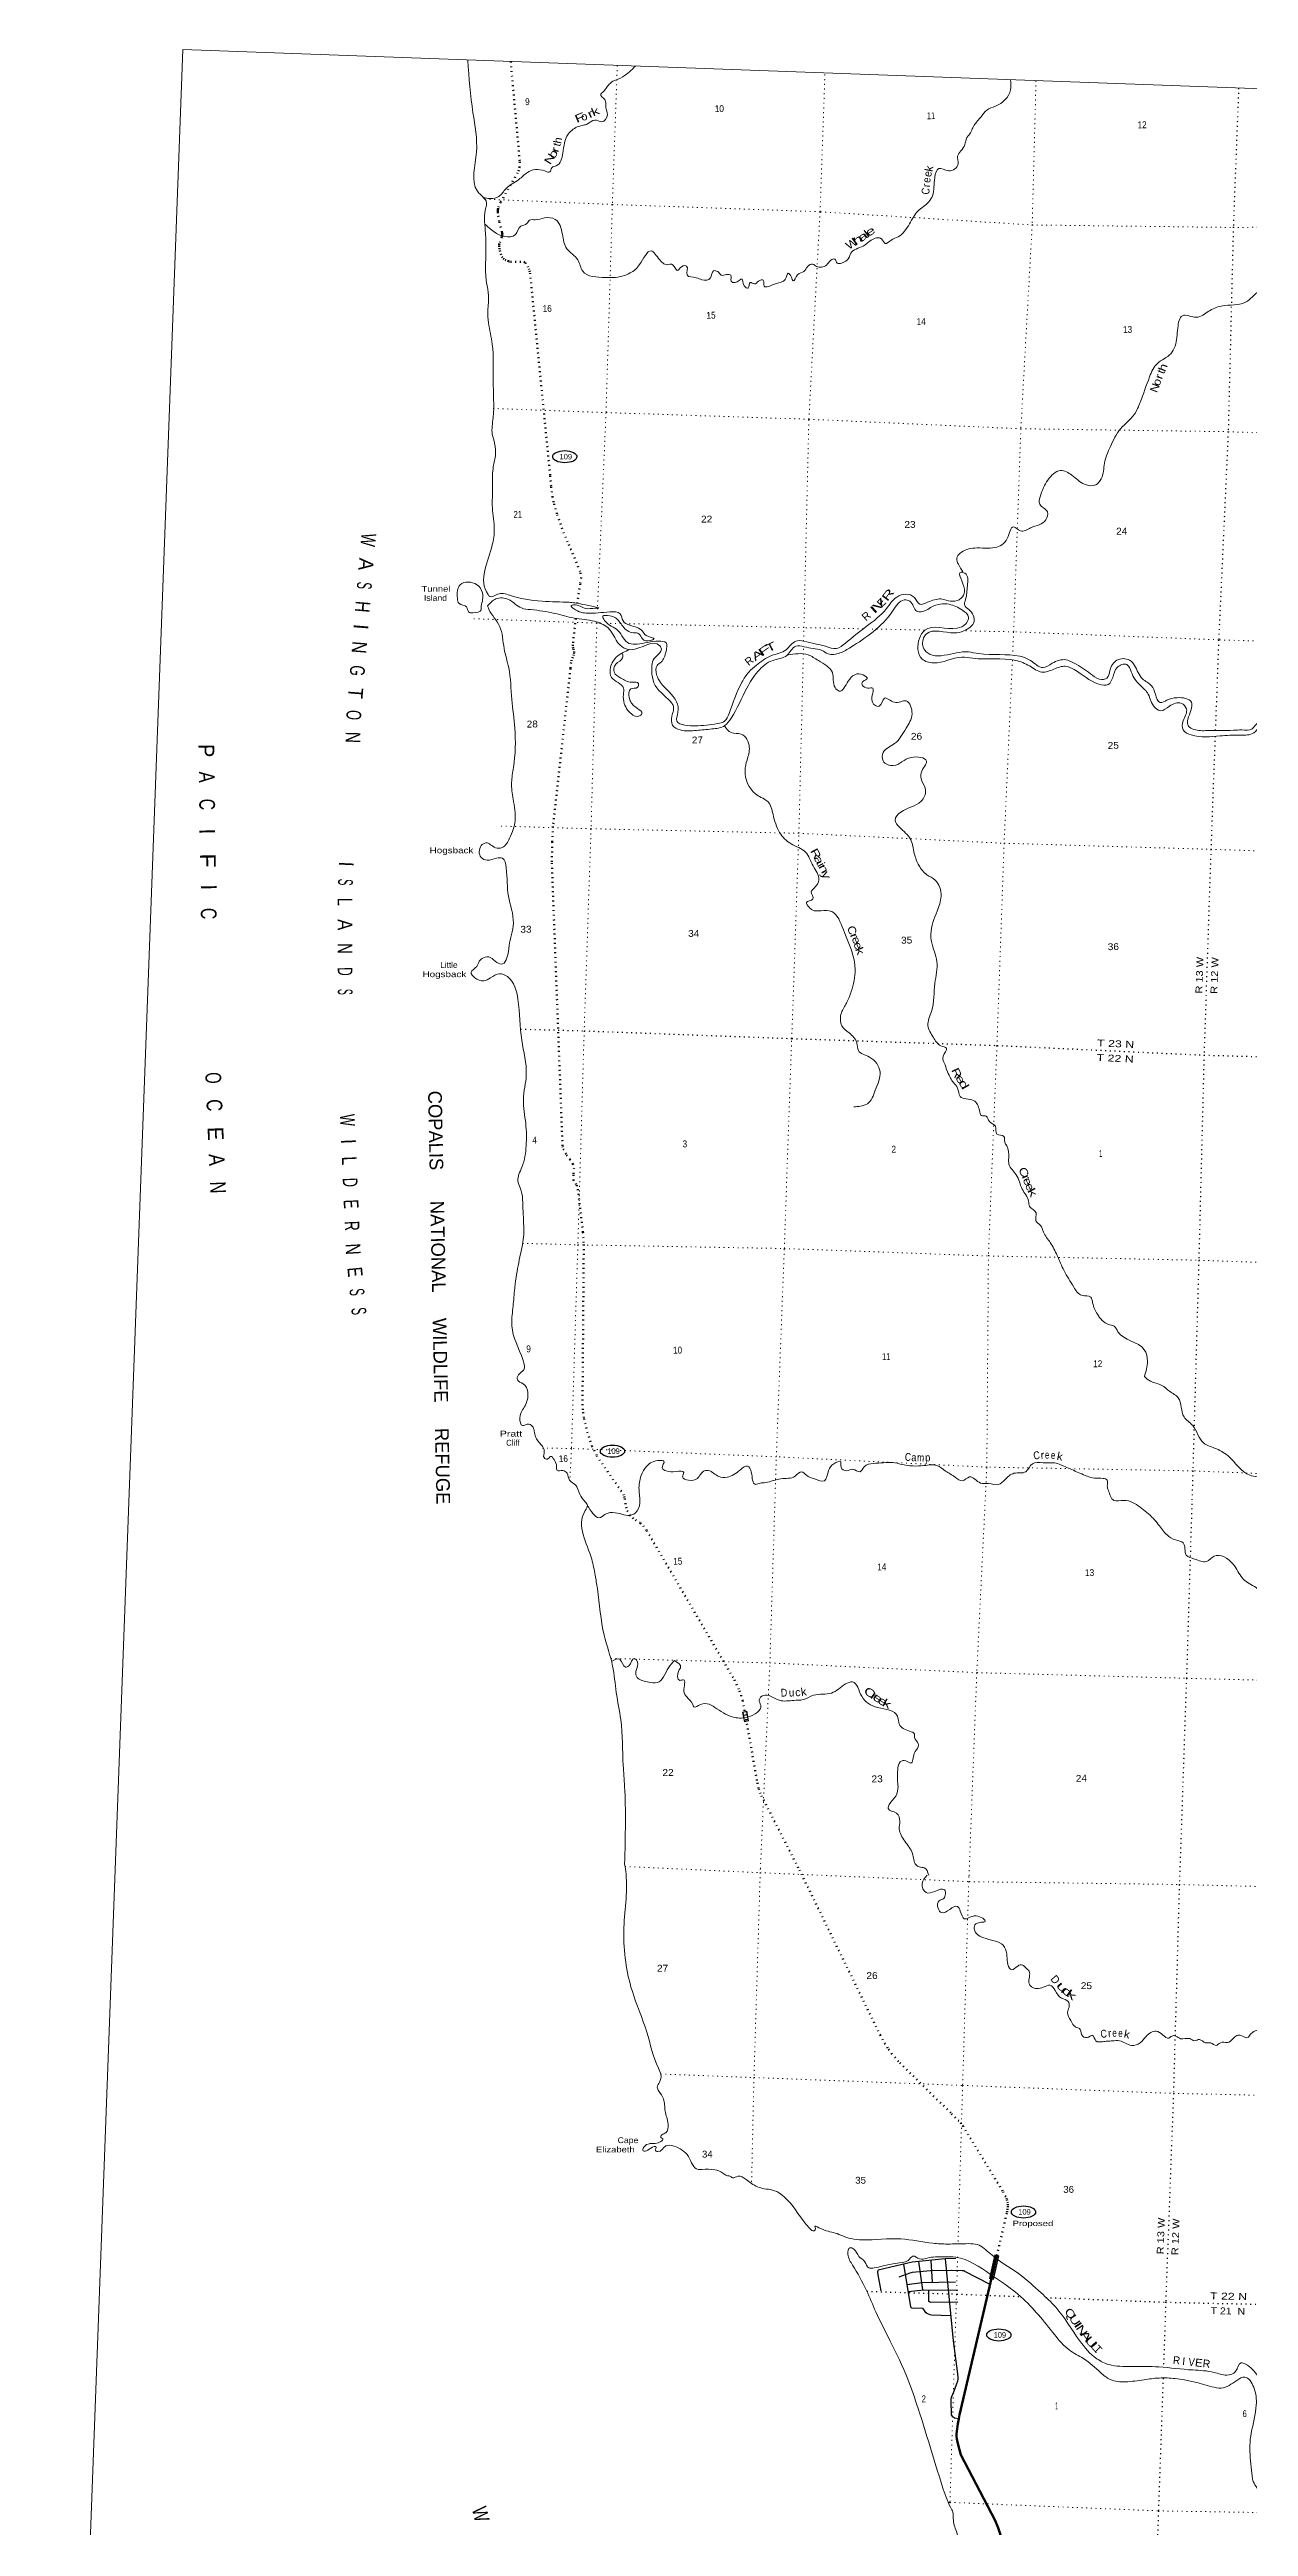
# Model space of a CAD drawing. Header units: feet. Extents: x -845745 to -745759, y -170898 to 15581.
# Drawn here: x -842343 to -811749, y -47629 to 15581 of the extents above; entities that cross this region are included whole.
import ezdxf
from ezdxf.enums import TextEntityAlignment as Align

# ---------------------------------------------------------------- set-up
doc = ezdxf.new("R2010")
doc.units = ezdxf.units.FT
doc.header["$LTSCALE"] = 80
doc.linetypes.add('DOT_DASHED', pattern=[7.7, 5, -1.2, 0.3, -1.2])
doc.linetypes.add('DOTTED', pattern=[1.5, 0.3, -1.2])
for name, color, linetype, lineweight in [('17', 7, 'Continuous', 25), ('23', 7, 'Continuous', 70), ('29', 7, 'Continuous', 25), ('39', 7, 'Continuous', 13), ('4', 7, 'Continuous', 13), ('44', 7, 'DOT_DASHED', 13), ('51', 7, 'Continuous', 13), ('52', 7, 'Continuous', 25), ('6', 7, 'DOTTED', 25), ('7', 7, 'DOTTED', 13)]:
    doc.layers.add(name, color=color, linetype=linetype, lineweight=lineweight)
doc.layers.add('41', color=7, linetype='Continuous')
doc.layers.add('42', color=7, linetype='Continuous')

msp = doc.modelspace()

# ---------------------------------------------------------------- linework, layer by layer
at = {"layer": '17'}
msp.add_ellipse((-818118.22, -42741.98), major_axis=(309.24, -1), ratio=0.500121, dxfattribs=at)
at = {"layer": '23'}
for points in [[(-819140.57, -44883.85), (-819118.9, -44782.9), (-818168.59, -40712)], [(-819087.88, -45801.46), (-819165.5, -45510.85), (-819191.63, -45396.89), (-819200.78, -45331.26), (-819202.89, -45268.09), (-819167.47, -45009.2), (-819140.57, -44883.85)], [(-810455.15, -57516.99), (-811056.98, -56751.52), (-811314.02, -56458.45), (-811656.05, -56114.7), (-817387.01, -50944.05), (-817418.52, -50905.33), (-817452.08, -50859.54), (-817468.86, -50830.54), (-817488.91, -50780.11), (-817522.25, -50670.27), (-817545.39, -50573.09), (-818076.03, -47861.26), (-818087.41, -47818.25), (-818110.29, -47744.98), (-818138.76, -47662.13), (-818216, -47478.72), (-819087.88, -45801.46)]]:
    msp.add_lwpolyline(points, dxfattribs=at)
at = {"layer": '29'}
for p, q in [((-820172.65, -40871.41), (-820070.04, -41591.34)), ((-819857.52, -40839.9), (-819822.68, -41397.19))]:
    msp.add_line(p, q, dxfattribs=at)
for points in [[(-819214.96, -40792.96), (-819491.73, -40803.33), (-820331.56, -40887.3), (-821200.28, -41086.74), (-821209.22, -41102.07), (-821212.43, -41130.92), (-821205.27, -41209.24), (-821129.16, -41616.72)], [(-820550.26, -40937.51), (-820373.76, -42022.11), (-820363.39, -42034.85), (-820347.37, -42047.67), (-820294.66, -42059.58), (-820100.67, -42047.67), (-820068.74, -42054.83), (-820004.55, -42140.63), (-819959.69, -42182.3), (-819918.04, -42204.74), (-819882.8, -42217.56), (-819833.92, -42227.48), (-819342.03, -42245.73)], [(-819140.57, -44883.85), (-819246.92, -44861.82), (-819295.62, -44830.14), (-819322.41, -44778.96), (-819324.84, -44732.66), (-819339.05, -44464.64), (-819335.01, -44380.34), (-819325.86, -44340.66), (-819314.67, -44312.21), (-819263.13, -44194.77), (-819167.98, -43917.09), (-819155.78, -43869.77), (-819155.78, -43825.51), (-819165.71, -43732.1), (-819278.76, -42893.02), (-819483.05, -40803)], [(-818341.78, -41453.88), (-818982.5, -41121.31), (-819014.53, -41108.48), (-819052.48, -41103.11), (-819316.31, -41098.24), (-819862.96, -41109.84), (-820328.19, -41150.95), (-820392.22, -41166.18), (-820669.68, -41271.62)], [(-820465.59, -41457.8), (-820074.43, -41402.84), (-819223.13, -41383.72)], [(-820436.68, -41635.49), (-820031.74, -41591.68), (-819165.41, -41599.33)], [(-819161.58, -41901.23), (-819863.42, -41913.95), (-819889.21, -41897.02), (-819902.93, -41884.33), (-819904.98, -41844.35), (-819904.66, -41592.8)]]:
    msp.add_lwpolyline(points, dxfattribs=at)
at = {"layer": '39'}
for points in [[(-831670.57, 15311.95), (-831538.6, 13965.97), (-831449.78, 12959.73), (-831424.67, 11970.37), (-831242.17, 11768.82), (-831204.17, 11716.74), (-831222.54, 11481.57), (-831215.87, 10898.4), (-831188.86, 9630.64), (-831140.84, 9301.81), (-831157.61, 8919.34), (-831141.31, 8601.98), (-831046.18, 8061.36), (-831024.45, 7132.66), (-831023.61, 6186.71), (-831044.42, 5758.02), (-830985.86, 5531.6), (-830965.63, 5212.06), (-831026.07, 4889.97), (-831037.02, 4410.43), (-831041.78, 3888.27), (-830993.76, 3329.53), (-831045.14, 2938.47), (-831153.08, 1670.52), (-831106.86, 1622.12), (-830908.88, 1682.09), (-830605.87, 1656.82), (-829774.93, 1499.68), (-829087.28, 1473.82), (-828739.1, 1422.38), (-828340.68, 1322.36), (-828413.14, 1323.5), (-828659.17, 1316.04), (-828971.33, 1408.27), (-829028.76, 1384.55), (-828971.45, 1313.48), (-828608, 1196.84), (-828044.69, 1228.82), (-827780.94, 1181.05), (-827708.3, 1000.41), (-827533.98, 887.95), (-827210.31, 736.73), (-827122.34, 630.05), (-826914.72, 542.36), (-827015.42, 496.32), (-827214.76, 543.31), (-827301.76, 672.14), (-827437.66, 696.2), (-827600.37, 751.67), (-827714.39, 861.51), (-827902.12, 1081.44), (-828049.19, 1126.16), (-828220.76, 1117.48), (-828179.03, 1012.8), (-827838.01, 751.92), (-827548.24, 424.69), (-827351.69, 406.06), (-826798.41, 484.87), (-826611.13, 438.41), (-826610.61, 220.56), (-826737.28, -50.24), (-826839.92, -140.57), (-826852.17, -374), (-826748.24, -576.17), (-826344.74, -1065.66), (-826308.15, -1333.47), (-826338.04, -1556.05), (-826135.14, -1659.66), (-825853.98, -1677.93), (-825299.67, -1621.36), (-825117.67, -1558.68), (-825002.4, -1364.02), (-824673.18, -561.5), (-824496.88, -306.98), (-824304, -133.84), (-823920.56, 113.7), (-823547.56, 260.85), (-823300.13, 484.05), (-823096.75, 483.27), (-822803.72, 414.06), (-822544.52, 354.39), (-822263.29, 291.74), (-822031.62, 430.92), (-821501.45, 855.61), (-820981.75, 1317.07), (-820725.29, 1608.45), (-820492.51, 1681.02), (-820270.72, 1594.73), (-820131.22, 1423.29), (-819935.42, 1479.31), (-819587.27, 1565.02)], [(-827968.32, 14771.34), (-828060.73, 14694.12), (-828235.01, 14485.9), (-828277.24, 14441.34), (-828174.42, 14305.78), (-828144.88, 14106.84), (-828109.04, 13913.68), (-828251.75, 13736.35), (-828426.96, 13782.29), (-828618.67, 13681.71), (-828720.77, 13649.85), (-828844.98, 13618.94), (-828979.08, 13546.11), (-829111.63, 13416.75), (-829245.47, 12936.5), (-829412.53, 12617.03), (-829525.56, 12565.47), (-829576.65, 12456.77), (-829704.42, 12482.49), (-830147.2, 12443.25), (-830366.57, 12263.2), (-830694.94, 12031.42), (-830878.82, 11833.69), (-831088.69, 11778.28), (-831282.88, 11809.52)], [(-817819.81, 14812.13), (-817819.83, 14549.42), (-818202.47, 14136.46), (-818428.35, 14037.37), (-818570.89, 13864.06), (-818749.53, 13647.96), (-818881.26, 13399.56), (-818932.33, 13337.24), (-818986.94, 13148.01), (-819086.29, 12995.01), (-819172.7, 12861.62), (-819154.95, 12669.25), (-819404.82, 12482.46), (-819647.68, 12547.47), (-819754.4, 12318.16), (-819811.23, 11848.68), (-819904.64, 11693.41), (-820186.95, 11455.59), (-820394.31, 11135.86), (-820686.89, 10801.67), (-820868.02, 10712.74), (-821016.54, 10632.47), (-821108.27, 10745.37), (-821379.48, 10714.81), (-821581.44, 10564.25), (-821899.56, 10382.45), (-821945.06, 10263.41), (-822132.15, 10130.37), (-822242.98, 10129.14), (-822306.82, 10234.77), (-822402.8, 10204.66), (-822517, 10080.54), (-822774.23, 10047.35), (-822866.32, 10105.81), (-823002.17, 10039.11), (-823091.98, 9919.99), (-823254.93, 9832.28), (-823364.51, 9675.69), (-823420.14, 9785.01), (-823494.83, 9872.96), (-823570.23, 9714.89), (-823796.2, 9613.79), (-823999.09, 9533.87), (-824105.54, 9540.51), (-824128.99, 9694.81), (-824255.03, 9668.02), (-824356.8, 9597.82), (-824463.93, 9634.75), (-824512.41, 9493.66), (-824618.58, 9552.73), (-824671.47, 9724.45), (-824850.68, 9633.41), (-824945.67, 9671.83), (-824959.24, 9821.67), (-825067.26, 9838.46), (-825202.83, 9824.19), (-825293.51, 9914.86), (-825397.51, 9931.48), (-825475.89, 9751.35), (-825697.47, 9704.51), (-825840.18, 9757.1), (-826070.71, 9827.63), (-826085.04, 10052.13), (-826212.47, 10039.52), (-826323.6, 9939.47), (-826475.34, 10107.42), (-826546.49, 10092.36), (-826772.9, 10211.11), (-826994.36, 10442.6), (-827285.46, 10096.25), (-827522.58, 9878.65), (-827952.64, 9762.22), (-828158.03, 9763.08), (-828736.99, 9925.4), (-828863.34, 10213.25), (-829140.98, 10495.58), (-829255.67, 10865.62), (-829438.36, 11246.68), (-829714.61, 11284.91), (-829948.34, 11236.59), (-830093.87, 11224.76), (-830159.98, 11140.91), (-830316.1, 11071.06), (-830456.38, 10857.32), (-830728.48, 10806.62), (-831218.72, 11118.37)], [(-827391.48, 15154.92), (-827715.94, 14886.87), (-827968.32, 14771.34)], [(-808138.37, 7233.66), (-808470.27, 7348.12), (-808650.65, 7597.98), (-809003.62, 7907.79), (-809666.35, 8180.64), (-810054.81, 8278.21), (-810052.28, 8473.73), (-809841.4, 8644.07), (-809842.61, 8892.19), (-810188.31, 9229.92), (-810574.14, 9341.49), (-811250.2, 9493.91), (-811408.94, 9456.44), (-811788.82, 9152.27), (-812448.65, 9031.71), (-812762.47, 8902.16), (-813075.34, 8748.36), (-813436.11, 8788.25), (-813552.31, 8480.68), (-813621.2, 8011.73), (-813730.35, 7818.82), (-814073.5, 7571.55), (-814271.78, 7229.23), (-814511.87, 6576.12), (-814657.96, 6275.91), (-815012.69, 5902.08), (-815272.11, 5451.49), (-815421.74, 5024.37), (-815505.72, 4624.65), (-815645.27, 4473.4), (-815928.71, 4485.72), (-816252.87, 4717.64), (-816541.77, 4835.07), (-816868.48, 4595.15), (-817057.34, 4191.92), (-817076.66, 3980.99), (-816880.09, 3778.83), (-816916.97, 3580.76), (-817306.68, 3373.83), (-817567.69, 3300.47), (-817742.54, 3400.85), (-817902.6, 3103.26), (-818216.9, 2870.86), (-818733.01, 2859.01), (-819111.59, 2722.19), (-819193.45, 2600.7), (-819152, 2443.6), (-819035.64, 2253.05)], [(-831329.23, 1373.05), (-831296.05, 1717.07), (-831443.93, 1927.21), (-831861, 1923.15), (-831935.88, 1777.16), (-831934.56, 1577.43), (-831892.14, 1442.48), (-831700.51, 1357.5), (-831647.77, 1228.15), (-831539.84, 1209.34), (-831329.09, 1284.88), (-831329.23, 1373.63)], [(-819587.27, 1565.02), (-819135.24, 1539.32), (-819049.47, 1612.23), (-818996.43, 1811.61), (-819080.33, 2240.82), (-818984.72, 2216.49), (-818922.19, 1897.13), (-818969.97, 1542.22), (-818996.07, 1406.21), (-818880.4, 1288.23), (-818750.74, 984.1), (-819008.93, 745.23), (-819256.9, 693.49), (-819967.04, 665.87), (-820039.98, 564.17), (-820009.25, 254.25), (-819815.63, 122.8), (-819509.55, 121.6), (-818895.53, 207.85), (-818631.6, 164.1), (-817579.15, 98.18), (-817312.01, -10.24), (-816991.59, -189.56), (-816757.31, -82.76), (-816410.99, 7.06), (-816199.17, -76.78), (-815780.02, -347.11), (-815554.41, -483.98), (-815359.94, -458.15), (-815285.22, -269.79), (-815104.36, -3.36), (-814782.12, -3.25), (-814657.11, -137.77), (-814454.48, -477.34), (-814220.58, -654.91), (-814123.3, -870.91), (-813997.71, -1084.11), (-813834.07, -1026.68), (-813571.32, -959.45), (-813201.84, -1076.35), (-813216.96, -1283.43), (-813278.83, -1684.12), (-813141.65, -1770.76), (-812806.56, -1799.44), (-812129.56, -1792.57), (-811919.71, -1783.54), (-811654.52, -1752.72), (-811529.83, -1618.97), (-811266.04, -1573.97), (-810879.16, -1661.38), (-810652.51, -1820.48), (-810438.39, -1851.98), (-810355.53, -1845.49), (-810112.65, -1864.12), (-809874.55, -1807.92), (-809809.66, -1705.86), (-809805.79, -1433.75), (-809677.1, -1346.57), (-809395.89, -1455.61), (-808983.02, -1915.25), (-808883.71, -2268.48), (-808921.59, -2581.47), (-808851.31, -2770.08), (-808701.72, -2849.19), (-808498.49, -2842.78)], [(-827667.59, -30723.94), (-827648.75, -29668.65), (-827668.74, -28746.07), (-827703.47, -28206.06), (-827767.14, -27039.56), (-827879.87, -26348.92), (-827975.03, -25671.15), (-828190.32, -24885.3), (-828361.84, -23697.97), (-828421.21, -23352.53), (-828508.1, -22945.37), (-828673.12, -21701.86), (-828619.05, -21571.1), (-828681.33, -21475.61), (-828811.83, -21282.37), (-828924.56, -21051.58), (-829072.04, -20924.16), (-829137.09, -20753.93), (-829246.74, -20682.61), (-829391.74, -20682.35), (-829403.5, -20583.02), (-829468.19, -20404.74), (-829559.23, -20322.12), (-829638.7, -20389.26), (-829723.73, -20353.29), (-829717.55, -20212.38), (-829942.27, -19825.45), (-830024.75, -19547.57), (-830151.64, -19501.72), (-830269.99, -19536.91), (-830339.74, -19336.23), (-830209.39, -19027.26), (-830138.28, -18691.52), (-830253.47, -18470.71), (-830404.02, -18367.35), (-830376.26, -18239.48), (-830243.88, -18114.14), (-830259.52, -17873.45), (-830547.14, -16991.68), (-830519.42, -16543.12), (-830477.55, -16093.16), (-830436.68, -15758.12), (-830323.51, -15151.93), (-830243.95, -14669.33), (-830259.96, -14069.62), (-830330.33, -13469.57), (-830391, -13291.46), (-830289.12, -12942.94), (-830180.61, -12397.05), (-830191.73, -11823.78), (-830251.53, -11212.09), (-830177.85, -10588.04), (-830293.9, -9697.59), (-830391.27, -8656.69), (-830659.97, -8078.27), (-830862.18, -8004.94), (-831086.41, -8112.17), (-831264.73, -8183.07), (-831490.98, -8106.68), (-831585.58, -7967.44), (-831439.99, -7816.45), (-831375.88, -7686.13), (-831271.22, -7595.88), (-831095.63, -7587.38), (-830928.14, -7717.69), (-830782.63, -7752.25), (-830671.31, -7601.8), (-830615.06, -7283.56), (-830507.68, -6717.45), (-830632.29, -6022.27), (-830687.23, -5299.86), (-830781.26, -5055.76), (-830938.4, -5057), (-831178.16, -5105.06), (-831328.29, -5038.03), (-831325.01, -4733.63), (-831207.17, -4664.13), (-830962.85, -4787.69), (-830791.54, -4785.05), (-830603.88, -4547.16), (-830461.41, -4099.55), (-830511.79, -3548.78), (-830551.56, -3123.5), (-830504.64, -2742.34), (-830468.74, -1739.5), (-830547.27, -1003.96), (-830626.65, -195.78), (-830742.25, 291.27), (-830858.17, 863.05), (-831135.05, 1300.65), (-831169.63, 1384.84)], [(-831169.63, 1384.84), (-830950.35, 1562.88), (-830636.77, 1549.25), (-830302.03, 1328.97), (-830066.24, 1286.45), (-829454.13, 1191.27), (-828953.81, 1072.71), (-828433.81, 989.59), (-828100.53, 827.87), (-827731.38, 335.84), (-827506.88, 265.58), (-826767.43, 364.53), (-826726.92, 278.06), (-826882.75, 77.09), (-826975.1, -283.94), (-826919.64, -580.82), (-826499.53, -1058.93), (-826429.21, -1154.76), (-826461.66, -1435.71), (-826445.24, -1658.28), (-826251.26, -1781.67), (-825834.98, -1795.74), (-825444.63, -1758.25), (-825112.56, -1671.85), (-824947.12, -1481.39), (-824549.05, -716.15), (-824270.59, -290.59), (-823881.54, -6.99), (-823527.52, 120.81), (-823299.92, 350.92), (-823084.92, 339.56), (-822857.26, 295.38), (-822637.82, 247.52), (-822474.5, 159.74), (-822173.49, 180.94), (-821897.15, 328.26), (-820829.53, 1251.96), (-820531.2, 1533.45), (-820389.63, 1501.08), (-820211.44, 1247.27), (-819972.65, 1273.19), (-819827.79, 1361.69), (-819386.04, 1423.16), (-819046.29, 1271.24), (-818892.71, 1099.18), (-818962.88, 922.73), (-819181.16, 813.23), (-820011.14, 762.58), (-820147.13, 554.71), (-820079.53, 29.4), (-819790.01, -73.95), (-819064.53, 74.02), (-818785.82, 45.76), (-817684.6, -10.18), (-817332.26, -150.54), (-817022.84, -305.18), (-816713.5, -231.9), (-816422.25, -157.84), (-816192.33, -242.46), (-815568.19, -614.47), (-815331.08, -626.8), (-815210.21, -442.47), (-815098.41, -189.17), (-814853.4, -113.1), (-814740.9, -303.54), (-814517.82, -635.94), (-814327.11, -833.81), (-814172.46, -1165.25), (-813990.81, -1294.16), (-813764.04, -1174.94), (-813460.91, -1105.43), (-813331.87, -1240.12), (-813414.07, -1553.19), (-813416, -1781.01), (-813208.22, -1911.06), (-812474.15, -1934.91), (-811959.79, -1916.93), (-811608.59, -1853.54), (-811455.85, -1723.03), (-811172.41, -1735.36), (-810905.19, -1841.77), (-810752.3, -1983.54), (-810464.93, -1998.05), (-809917.26, -1955.31), (-809759.35, -1798.81), (-809642.03, -1511.46), (-809490.4, -1544.27), (-809126.31, -2013.9), (-809059.48, -2281.01), (-809115.57, -2458.07), (-809112.07, -2653.86)], [(-827535.62, 271.04), (-827879.81, 74.05), (-828036.47, -237.8), (-828003.08, -440.94), (-827694.85, -714.51), (-827700.25, -883.7), (-827675.87, -1108.63), (-827455.13, -1402.6), (-827313.47, -1432.97), (-827225.86, -1364.17), (-827343.1, -1236.04), (-827527.69, -1036.41), (-827557.24, -837.48), (-827510.44, -734.63), (-827335.45, -693.84), (-827315.31, -601.94), (-827486.86, -564.22), (-827762.21, -459.48), (-827934.85, -308.77), (-827893.78, -106.86), (-827719.44, 57), (-827720.7, 163.13)], [(-823515.95, 126.78), (-822983.18, 133.45), (-822721.74, -13.05), (-822366.67, -320.93), (-822296.65, -699.11), (-822191.89, -790.39), (-821961.23, -536.21), (-821581.67, -377.24), (-821481.46, -480.42), (-821551.75, -521.74), (-821615.58, -599.64), (-821505.68, -711.31), (-821425.18, -712.79), (-821356.4, -705.7), (-821346.32, -1073.21), (-821169.55, -1175.69), (-821039.86, -973.59), (-820784.6, -1077.46), (-820483.06, -1044.18), (-820334.26, -1371.33), (-820487.45, -1741.83), (-820778.48, -2132.55), (-821066.21, -2356.01), (-821073.64, -2571.49), (-820811.05, -2691.82), (-820352.81, -2483.84), (-819966.19, -2577.29), (-820100.21, -2878.02), (-820082.91, -3080.46), (-819986.78, -3322.63), (-820101.83, -3604.03), (-820619.35, -3878.01), (-820765.39, -4085.44), (-820660.23, -4259.43), (-820371.94, -4574.5), (-820275.08, -4937.71), (-820155.73, -5247.45), (-819954.37, -5478.06), (-819744.84, -5614.23), (-819593.72, -6026.19), (-819692.9, -6405.08), (-819853.52, -6991.06), (-819837.87, -7185.36), (-819697.1, -7695.69), (-819751.43, -8245.95), (-819839.3, -8964.17), (-819929.73, -9327.31), (-819790.02, -9631.88), (-819595.82, -9842.01), (-819457.66, -9906.5), (-819541.13, -10110.61), (-819492.45, -10332.57), (-819427.67, -10508.84), (-819348.11, -10669.61), (-819278.5, -10781.55), (-819170.01, -10925.43), (-819106.64, -11133.9), (-818762.94, -11241.62), (-818615.08, -11498.14), (-818564.09, -11621.37), (-818441.91, -11636.77), (-818357.54, -11779.6), (-818205.33, -11891.09), (-818168.1, -12098.43), (-817991.31, -12154.52), (-817969.7, -12304.71), (-817917.3, -12395.73), (-817866.47, -12706.52), (-817859.46, -12868.17), (-817673.75, -13134.41), (-817522.7, -13501.99), (-817358.87, -13807.61), (-817332.62, -13943.88), (-817166.53, -14106.4), (-817173.44, -14309.81), (-817055.76, -14427.87), (-816976.73, -14600.72), (-816807.02, -14864.24), (-816630.26, -15196.64), (-816453.96, -15585.49), (-816206.26, -15999.64), (-815996.06, -16212.48), (-815774.35, -16254.39), (-815724.33, -16399.76), (-815604.36, -16695.4), (-815321.55, -16951.74), (-815178.49, -16996.28), (-815080.05, -17139.72), (-814407.35, -17598.56), (-814325.58, -17892.54), (-814405.27, -18286.4)], [(-825122.88, -1678.33), (-824951.3, -1852.31), (-824695.14, -1889.66), (-824486.04, -2219.44), (-824545, -2553.69), (-824594.75, -2815.74), (-824327.03, -3416.3), (-824185.83, -3503.11), (-824015.44, -3613.38), (-823880.54, -3935.9), (-823711.7, -4403.08), (-823422, -4685.94), (-823050.9, -4903.76), (-822856.75, -5253.05), (-822709.1, -5606.37), (-822831.29, -5820.89), (-822903.78, -5912.54), (-822861.47, -6095.89), (-823030.71, -6189.38), (-822957.35, -6307.53), (-822881.86, -6377.37), (-822655.15, -6397.31), (-822384.22, -6419.17), (-822086.29, -6881.89), (-821784.83, -7907.46), (-821883.3, -8453.78), (-822009.19, -8752.86), (-822135.06, -9005.54), (-822127.24, -9332.62), (-821939.84, -9514.21), (-821739.72, -9773.01), (-821699.77, -9964.33), (-821423.13, -10131.65), (-821149.54, -10506.58), (-821270.7, -10973.26), (-821469.33, -11323.63), (-821651.14, -11382.28), (-821819.22, -11403.21)], [(-814405.27, -18286.4), (-814249.31, -18404.11), (-813955.86, -18509.64), (-813763.03, -18659.21), (-813540.76, -18826.19), (-813392.9, -19312.63), (-813170.99, -19534.05), (-812896.48, -19979.61), (-812614.14, -20108.86), (-812270.48, -20309.35), (-811712.11, -20803.56), (-811334.48, -20872.42), (-810777.85, -21130.57), (-810210.25, -21092.73), (-809817.16, -21176.37), (-809415.01, -21328.99), (-809161.46, -21354.89)], [(-809291.91, -24999.1), (-809495.67, -24915.5), (-809679.96, -24617.06), (-809912.89, -24417.35), (-810170.22, -24269.01), (-810354.92, -24117.79), (-811002.99, -24107.76), (-811279.78, -24081.61), (-811449.47, -23771.71), (-811775.64, -23539.7), (-811901.8, -23431.36), (-812139.82, -23072.09), (-812620.26, -22867.67), (-812817.58, -23004.31), (-813122.93, -22940.61), (-813336.06, -22840.59), (-813413.02, -22528.66), (-813611.12, -22453.49), (-813827.12, -22327.12), (-814048.92, -22057.3), (-814183.11, -21902.22), (-814512.92, -21615.6), (-814926.34, -21444.35), (-815186.1, -21443.14), (-815324, -21189.07), (-815351.31, -21076.96), (-815356.75, -20925.45), (-815457.68, -20884.76), (-815680.81, -20875.06), (-816049.94, -20750.1), (-816381.82, -20602.56), (-816699.13, -20489.94), (-816990.96, -20485.32), (-817263.83, -20507.74), (-817431.9, -20712.21), (-817731.78, -20753.63), (-817960.4, -20915.12), (-818125.03, -21041.08), (-818379.61, -21013.87), (-818586.49, -21000.85), (-818865.67, -20845.51), (-819051.26, -20944.34), (-819232.49, -20851.75), (-819479.42, -20695.8), (-819702.84, -20554.99), (-820023.08, -20555.19), (-820601.83, -20525.99), (-820827.3, -20477.87), (-821061.27, -20485.85), (-821325.75, -20500.57), (-821553.12, -20587.49), (-821661.28, -20711.87), (-821843.93, -20651.49), (-822006.59, -20686.77), (-822145.61, -20596.02), (-822153.59, -20456.51), (-822329.2, -20511.4), (-822463.61, -20683.04), (-822569.73, -20944.65), (-822819.24, -20893.47), (-823030.8, -20803.6), (-823145.69, -20713.89), (-823315.64, -20823.48), (-823679.08, -20890.37), (-824072.16, -20990.26), (-824205.8, -21006.64), (-824327.91, -21035.62), (-824435.29, -20728.42), (-824531.01, -20568.96), (-824714.33, -20661.83), (-825055.01, -20852.74), (-825267.65, -20833.41), (-825532.93, -20682.72), (-825629.77, -20686.57), (-825811.65, -20884.39), (-826035.15, -20929.12), (-826188.59, -20845.81), (-826159.35, -20730.11), (-826351.53, -20703.6), (-826610.93, -20694.34), (-826706.25, -20617.59), (-826664.49, -20445.95), (-826764.29, -20425.48), (-827111.25, -20575.78), (-827246.47, -20811.92), (-827300.36, -21168.58), (-827281.1, -21510.27), (-827388.88, -21763.74), (-827585.13, -21829.84), (-827786.48, -21782.76), (-828038.88, -21751.62)], [(-828038.88, -21751.62), (-828174.28, -21808.26), (-828314.68, -21886.86), (-828475.28, -21783.07), (-828615.7, -21579.26)], [(-827998.58, -25554.1), (-827790.28, -25499.68), (-827645.89, -25697.56), (-827564.07, -25668.85), (-827420.83, -25479.44), (-827354.6, -25530.73), (-827380.8, -25898.67), (-827293.01, -26009.38), (-827084.41, -26074.92), (-826831.57, -26096), (-826547.01, -25715.08), (-826398.12, -25528.44)], [(-826398.46, -25528.84), (-826238.4, -25704.3), (-826286.42, -25788.94), (-826257.07, -26038.29), (-826169.75, -26021.91), (-826154.4, -26315.03), (-826084.27, -26461.27), (-825931.4, -26649.44), (-825899.79, -26709.3), (-825730.12, -26652.14), (-825315.97, -26760.9), (-824862.55, -26984.32), (-824516.41, -26968.48), (-824194.51, -26676.54), (-824232.55, -26533.71), (-824129.03, -26423.25), (-823721.53, -26545.84), (-823353.05, -26547.74), (-823108.5, -26528.12), (-822847.82, -26416.43), (-822388.25, -26361.78), (-822031.65, -26129.21), (-821852.19, -26078.52), (-821618.37, -26441.64), (-821208.06, -26729.74), (-820706.12, -26949.21), (-820658.66, -27152.96), (-820400.73, -27333.59), (-820269.05, -27407.89), (-820272.84, -27494.45), (-820175.2, -27656.01), (-820178.72, -27736.53), (-820276.68, -27903.71), (-820363.92, -28147.99), (-820492.2, -28087.96), (-820636.42, -28115.98), (-820697.42, -28312.99), (-820705.49, -28588.95), (-820690.08, -28742.91), (-820749.35, -28992.44), (-820915.68, -29203.03), (-820940.37, -29306.83), (-820728.12, -29426.99), (-820646.57, -29634.24), (-820658.89, -29823.29), (-820517.87, -30144.05), (-820320.21, -30459.2), (-820230.13, -30747.5), (-820149.83, -30799.4), (-820021.89, -30821.09), (-819907.59, -31007.63)], [(-827667.59, -30723.94), (-827632.61, -30978.97), (-827691.3, -32437.28), (-827640.17, -33222.57), (-827478.65, -33955.27), (-827101.27, -35013.64), (-826807.63, -35936.19), (-826742.94, -36099.55), (-826777.76, -36291.72), (-826834.37, -36416.67), (-826795.7, -36518.72), (-826675.97, -36718.21), (-826649.16, -36872.22), (-826632.45, -37027.89), (-826559.57, -37360.73), (-826617.6, -37584.33), (-826717.95, -37637.28), (-826742.27, -37700.9), (-826691.39, -37740.92), (-826741.82, -37803.64), (-827019.22, -37860.57), (-827179.2, -37951.75), (-827196.54, -38045.82), (-827142.6, -38055.73), (-827002.98, -37971.91), (-826861.38, -37946.56), (-826886.05, -38020.24), (-826823.19, -38062.69), (-826615.14, -37918.78), (-826414.34, -37925.69), (-826039.55, -38190.36), (-825791.7, -38521.16), (-825695.11, -38518.44), (-825369.74, -38527.62), (-825163.5, -38609.24), (-825061.25, -38675.2), (-824983.28, -38687.95), (-824912.32, -38728.66), (-824774.38, -38693.12), (-824568.14, -38774.74), (-824432.94, -38876.08), (-824103.88, -39010.27), (-823895.95, -39043.6), (-823510.77, -39298.56), (-822944.88, -40023.01), (-822834.46, -40085.22), (-822798.22, -40026.04), (-822818.29, -39966.94), (-822715.06, -40004.73), (-822291.62, -40142.16), (-821894.49, -40284.74), (-821600.08, -40317.02), (-820618.16, -40292.38), (-819801.76, -40403.05), (-819430.49, -40421.86), (-818893.38, -40412.14), (-818665.03, -40436.11), (-818335.44, -40671.02), (-817617.21, -41177.13), (-817039.2, -41668.35), (-816667.9, -42033.61), (-816058.22, -42886.46), (-815617.92, -43348.77), (-815309.49, -43498.36), (-814742.21, -43546.07), (-814032.97, -43558.38), (-813171.21, -43636.37), (-812628.51, -43697.34), (-812299.21, -43767.08), (-812076.78, -43672), (-811934.42, -43451.3), (-811827.03, -43485.21), (-811652.65, -43616.09), (-811398.1, -43985.4), (-811285.1, -44436.44), (-811270.07, -44872.04), (-811401.18, -45173.69), (-811457.4, -45403.39), (-811466.04, -45999.31), (-811453.94, -46287.76), (-811315.19, -46518.13), (-810883.58, -46883.45), (-810670.89, -46953.21), (-810350.22, -46923.96), (-810073.78, -46838.96)], [(-819948.01, -31011.67), (-820075.96, -31222.79), (-819977.3, -31449.77), (-819749.13, -31421.36), (-819508.51, -31381.3), (-819485.22, -31521.08), (-819548.95, -31619.6), (-819638.84, -31660.82), (-819669.64, -31853.13), (-819579.04, -31965.01), (-819371.08, -31881.53), (-819175.52, -31807.68), (-819103.27, -31926.99), (-818999.47, -32121.92), (-818703.36, -32047.5), (-818465.15, -32192.67), (-818704.33, -32248.89), (-818747.16, -32382.38), (-818446.04, -32626.39), (-817971.04, -32842.13), (-817910.73, -33073.83), (-817888.02, -33288.12), (-817786.28, -33426.58), (-817638.07, -33326.93), (-817508.58, -33303.19), (-817436.45, -33368.11), (-817345.08, -33457.87), (-817349.53, -33759.85), (-817286.48, -33854.67), (-816983.42, -33869.12), (-816816.66, -33814.43), (-816678.78, -33954.13), (-816516.68, -34149.04), (-816350.66, -34231.3), (-816327.58, -34377.12), (-816366.47, -34512.75), (-816283.02, -34715.03), (-816156.3, -34886.57), (-816059.02, -34922.14), (-816008.04, -35074.96), (-815868.06, -35154.3), (-815725.33, -35096.77), (-815639.72, -35236.68), (-815475.63, -35258.44), (-815348.57, -35246.7), (-815217.56, -35237.11), (-815038.57, -35235.21), (-814735.12, -35354.41), (-814509.64, -35287.64), (-814359.13, -35121.61), (-814101.23, -34989.48), (-813929.75, -35088.04), (-813783.74, -35167.59), (-813705.48, -35113.88), (-813599.06, -35117.54), (-813482.68, -35181.97), (-813247.4, -35179.99), (-813124.58, -35232.56), (-812996.89, -35202.71), (-812853.03, -35286.21), (-812710.46, -35291.12), (-812569.99, -35356.38), (-812464.93, -35283.45), (-812285.87, -35279.54), (-812145.9, -35185.66), (-812044.43, -35100.52), (-811945.83, -35097.87), (-811787.08, -35157.71), (-811647.65, -35021.51), (-811368.64, -34918.31), (-811222.63, -34766.23), (-811022.79, -34742.89), (-810799.99, -34810.98), (-810668.01, -34773.22), (-810615.64, -34712.58), (-810544.47, -34747.25), (-810457.13, -34663.65), (-810358.69, -34723.43), (-810287.94, -34770.18), (-810189.02, -34642.65), (-809968.28, -34654.28), (-809870.26, -34726.13), (-809775.32, -34713.28), (-809633.43, -34679.89)], [(-810080.61, -47043.38), (-810333.18, -47127.98), (-810628.71, -47127.89), (-811072.09, -46985.74), (-811380.77, -46785.78), (-811625.66, -46485.29), (-811669.88, -46195.74), (-811714.13, -45559.73), (-811677.2, -45248.79), (-811549.77, -44532.08), (-811614.37, -44076.65), (-811840.64, -43819.11), (-812046.52, -43900.65), (-812443.48, -44100.5), (-812681.38, -44062.11), (-813617.05, -43854.68), (-814028.76, -43842.54), (-814414.18, -43883.66), (-814886.49, -43937.91), (-815274.44, -43878.24), (-815525.52, -43698.4), (-815955.61, -43347.22), (-816323.84, -43125.08), (-816700.18, -42731.44), (-817555.36, -41769.43), (-818327.64, -41199.02), (-819214.72, -40758.39), (-819514.5, -40744.76), (-819946, -40781.11), (-820141.3, -40799.28), (-820311.76, -40731.95), (-820434.15, -40840.54), (-820581.89, -40892.43), (-820899.84, -40940.14), (-821299.25, -41032.35), (-821439.81, -41027.52), (-821539.05, -40875.05), (-821689.05, -40736.95), (-821819.24, -40549.17), (-821920.67, -40517.49), (-821968.43, -40676.98), (-821851.57, -40958.97), (-821496.22, -41609.7), (-821257.64, -42149.67), (-820889.58, -42897.53), (-820444.8, -43867.57), (-820179.28, -44615.93), (-819821.11, -45764.28), (-819535.22, -46678.51), (-819320.26, -47203.56), (-819290.22, -47265.02), (-819281.69, -47424.44), (-819202.79, -47757.49), (-818952.24, -48763.16), (-818898.38, -49006.72), (-818864.79, -49197.21), (-818718.56, -49675.59), (-818491.86, -50325.93), (-818323.71, -50867.5), (-818117.37, -51756.83), (-817894.94, -52993.17), (-817810.68, -53461.35), (-817513.33, -54450.5), (-817493.9, -54759.35), (-817368.52, -55027.53), (-817249.98, -55261.23), (-817204.31, -55566.95), (-817201.3, -55712.08), (-817071.35, -55964.3), (-817079.99, -56155.35), (-817232.99, -56276.99), (-817345.8, -56341.59), (-817323.75, -56459.17), (-817277.94, -56529.23), (-817282.57, -56720.43), (-817365.12, -56782.04), (-817468.25, -56857.05), (-817411.47, -57074.53), (-817247.53, -57158.72), (-817130.67, -57209.07), (-817098.91, -57278.65), (-816999.75, -57259.9), (-816887.09, -57257.73), (-816807.56, -57341.04), (-816809.79, -57405.42), (-816842.08, -57466.75), (-816696.61, -57503.98), (-816551.73, -57615.72), (-816404.52, -57834.29), (-816350.25, -57892.56), (-816212.89, -57931.52)]]:
    msp.add_spline(points, degree=3, dxfattribs=at)
at = {"layer": '4'}
msp.add_line((-842343.01, -76043), (-838938.61, 15580.59), dxfattribs=at)
msp.add_lwpolyline([(-838938.61, 15580.59), (-807880.31, 14447.97), (-776820.49, 13358.06), (-745759.19, 12310.89), (-751809.61, -170897.82), (-783122.91, -169842.15), (-814434.73, -168743.41)], dxfattribs=at)
at = {"layer": '51'}
for p, q in [((-818361.1, -41304.22), (-818218.91, -40700.16)), ((-818116.7, -40724.22), (-818258.88, -41328.28)), ((-818218.91, -40700.16), (-818116.7, -40724.22)), ((-818361.1, -41304.22), (-818258.88, -41328.28))]:
    msp.add_line(p, q, dxfattribs=at)
at = {"layer": '51', "linetype": 'DOTTED', "lineweight": 70}
for points in [[(-830575.3, 15271.4), (-830342.08, 12713.78), (-830350.46, 12589.01), (-830370.38, 12501.12), (-830400.12, 12435.4), (-830835.26, 11679.75), (-830879.34, 11578.33), (-830894.35, 11535.82), (-830898.42, 11522.07), (-830901.98, 11495.58), (-830902.49, 11464.01), (-830902.49, 11427.34), (-830891.55, 11333.88), (-830864.84, 11178.55), (-830793.67, 10909.9), (-830790.51, 10881.92), (-830788.47, 10858.5), (-830792.55, 10827.94), (-830803.92, 10789.24), (-830863.78, 10631.94), (-830867.36, 10603.36), (-830867.36, 10565.67), (-830862.78, 10509.15), (-830852.6, 10450.07), (-830829.7, 10366.04), (-830801.25, 10288.96), (-830764.04, 10245.34), (-830717.23, 10215.51), (-830657.16, 10184.23), (-830626.62, 10173.03), (-830582.09, 10164.53), (-830241.98, 10159.02), (-830217.93, 10152.15), (-830198.59, 10129.74), (-830141.26, 10044.66), (-830114.1, 9988.16), (-830091.7, 9932.14), (-830080.66, 9877.22), (-829566.74, 4698.54), (-829544.12, 4423.48), (-829510.47, 4174.32), (-829469.76, 3986.91), (-829388.32, 3709.86), (-829226.42, 3257), (-829094.31, 2945.94), (-828900.27, 2505.71), (-828793.32, 2223.75), (-828779.61, 2102.6), (-828803.09, 1943.73), (-828876.31, 1455.97)], [(-828914.07, 1058.59), (-828990.19, 391.05), (-828987.76, 327.78), (-828975.82, 283.66), (-828959.26, 218.79), (-828957.74, 178.56), (-828967.4, 136.29), (-828991.25, 72.41), (-829022.37, 0.82), (-829034.17, -61.26), (-829049.71, -218.05), (-829496.55, -4250.74), (-829514.29, -4643.42), (-829526.96, -5179.48), (-829524.95, -5179.55), (-829252.41, -12409.28), (-829232.05, -12478.55), (-829148.82, -12632.62), (-829065.11, -12739.3), (-828987.75, -12857.45), (-828959.25, -12963.38), (-828973.18, -13138.78), (-828975.74, -13269.79), (-828914.41, -13358.6), (-828890.03, -13403.4), (-828861.15, -13505.63), (-828833.17, -13742.55), (-828730.32, -14603.23), (-828710.91, -14912.47), (-828742.41, -18987.52), (-828729.2, -19190.83), (-828702.85, -19353.92), (-828622.36, -19701.54), (-828501.85, -20056.58), (-828379.7, -20306.79), (-827697.25, -21292.05), (-827675.64, -21347.11), (-827664.71, -21398.03), (-827630.06, -21617.03), (-827600.31, -21707.67), (-827536.39, -21817.87), (-827463.91, -21893.05), (-827391.78, -21943.8), (-827261.64, -22022.85), (-827189.48, -22089.85), (-827101.39, -22219.91), (-824866.29, -26027.14), (-824735, -26303.88), (-824653.22, -26556.75), (-824279.44, -28654.92), (-824244.63, -28811.4), (-824208.57, -28904.79), (-824176.12, -28983.15), (-823206.2, -30880.55)], [(-818168.59, -40712), (-817910.09, -39604.64), (-817899.61, -39547.96), (-817892.74, -39478.51), (-817890.46, -39427.38), (-817891.98, -39373.96), (-817904.94, -39310.61), (-817916.39, -39270.17), (-817941.33, -39215), (-818021.65, -39069.78), (-819032.2, -37416.44), (-819081.02, -37349.28), (-819135.93, -37282.12), (-819346.23, -37075.53), (-820681.91, -35761.85), (-820847.28, -35567.97), (-820955.71, -35421.55), (-821023.18, -35319.41), (-821141.57, -35098.62), (-823206.2, -30880.55)]]:
    msp.add_lwpolyline(points, dxfattribs=at)
at = {"layer": '51'}
for points in [[(-824552.75, -26827.49), (-824508.68, -27073.58), (-824612.03, -27092.08), (-824656.11, -26846)], [(-824646.82, -26852.46), (-824559.21, -26836.77), (-824517.96, -27067.11), (-824605.56, -27082.79)], [(-818212.94, -40709.76), (-818126.31, -40730.16), (-818264.83, -41318.65), (-818351.47, -41298.26)]]:
    msp.add_lwpolyline(points, close=True, dxfattribs=at)
at = {"layer": '52'}
for centre in [(-829194.77, 5189.65), (-827977.3, -20188.79), (-817489.56, -39604.42)]:
    msp.add_ellipse(centre, major_axis=(309.24, -1), ratio=0.500121, dxfattribs=at)
at = {"layer": '6'}
for points in [[(-812000.35, 14594.36), (-812135.89, 11058.16), (-812265.38, 5827.34), (-812509.41, 510.75), (-812595.35, -1798.49)], [(-812600.6, -1939.4), (-812708.18, -4830.03), (-812882.86, -10081.06), (-813016.55, -15315.73), (-813168.5, -20690.86), (-813330.97, -25984.81), (-813514.23, -31247.57)], [(-830322.14, -9416.44), (-828699.86, -9461.33), (-823403.6, -9658.19), (-818162.83, -9834.46), (-812882.86, -10081.06), (-808762.12, -10197.75)], [(-813514.23, -31247.57), (-813663.84, -36577.65), (-813861, -41906.58), (-813918.48, -43561.41)], [(-821487.66, -41628.13), (-819189.38, -41699.13), (-817572.1, -41762.1)], [(-816918.32, -41787.55), (-813861, -41906.58), (-809899.71, -41992.69)], [(-813928.27, -43843.41), (-814045.9, -47229.89), (-814242.21, -52534.68), (-814390.69, -56809.22)]]:
    msp.add_lwpolyline(points, dxfattribs=at)
at = {"layer": '7'}
for p, q in [((-828360.34, 1323.57), (-828365.5, 1205.37)), ((-827768.95, 931.5), (-828077.79, 938.38)), ((-820015.09, 766.14), (-821349.39, 792.68)), ((-813514.23, -31247.57), (-809518.73, -31344.39)), ((-813514.23, -31247.57), (-809518.73, -31344.39))]:
    msp.add_line(p, q, dxfattribs=at)
for points in [[(-827855.32, 15171.51), (-827981.32, 11626.68), (-828142.58, 6314.52), (-828359.26, 1348.51)], [(-823099.71, 484.61), (-823091.21, 827.33), (-822965.96, 6145.12), (-822680.51, 11441.72), (-822557.1, 14977.87)], [(-817170.21, 14782.25), (-817267.58, 11104.51), (-817556.81, 5904.93), (-817740.63, 720.9), (-817767.33, 129.23)], [(-831237.44, 11763.3), (-827981.32, 11626.68), (-822666.53, 11439.08), (-817267.58, 11104.51), (-812136.69, 11040.03), (-808003.24, 11075.14)], [(-831023.12, 6420.8), (-828140.48, 6316.45), (-822965.96, 6145.12), (-817560.92, 5903.1), (-812265.38, 5827.34), (-810911.79, 5784.99)], [(-828300.29, 943.33), (-828376.86, 945.04), (-831596.39, 1056.52)], [(-828375.71, 971.43), (-828376.86, 945.04), (-828525.32, -4305.13), (-828699.86, -9461.33), (-828861.65, -14922.79), (-829023.8, -20117.87), (-829066.06, -20931.25)], [(-821581.03, 797.29), (-823091.21, 827.33), (-827596.34, 927.66)], [(-808383.64, 380.49), (-812509.14, 516.79), (-817740.63, 720.9), (-819004.77, 746.04)], [(-824204.41, -30842.13), (-823961.67, -25589.39), (-823796.78, -20331.87), (-823593.12, -15017.54), (-823403.6, -9658.19), (-823221.41, -4419.6), (-823103.32, 339.25)], [(-817773.18, -0.51), (-817984.1, -4674.41), (-818167.21, -9842.34), (-818384.07, -15182.32), (-818425.32, -20604.7), (-818682.06, -25844.04), (-818880.59, -31042.89)], [(-830822.3, -4236.28), (-828525.32, -4305.13), (-823237.49, -4418.89), (-817984.1, -4674.41), (-812708.18, -4830.03), (-808574.74, -4960.7)], [(-830276.17, -14884.59), (-828861.65, -14922.79), (-823593.12, -15017.54), (-818383.13, -15206.58), (-813016.55, -15315.73), (-808950.38, -15459.48)], [(-809143.34, -20852.59), (-813168.5, -20690.86), (-818424.96, -20596.64), (-823796.78, -20331.87), (-829023.8, -20117.87), (-829771.13, -20112.17)], [(-828019.42, -25476.92), (-823965.87, -25593.24), (-818681.88, -25840.01), (-813330.97, -25984.81), (-809330.58, -26085.93)], [(-827659, -30786.54), (-824205.74, -30945.78), (-818874.05, -31173.5), (-813514.23, -31247.57)], [(-824204.41, -30842.13), (-824207.54, -30939.68), (-824367.21, -36173.22), (-824429.34, -38878.01)], [(-818880.59, -31042.89), (-818886.16, -31175.09), (-819042.63, -36374.5), (-819162.34, -40439.69)], [(-826747.74, -36083.46), (-824367.21, -36173.22), (-819042.63, -36374.5), (-813663.84, -36577.65), (-809709.03, -36663.46)], [(-819171.44, -40748.79), (-819199.42, -41698.78), (-819365.97, -47014.67), (-819368.66, -47092.26)], [(-819403.16, -47014.3), (-819365.97, -47014.67), (-814051.99, -47231.7), (-810089.45, -47295.89)]]:
    msp.add_lwpolyline(points, dxfattribs=at)

# ---------------------------------------------------------------- texts
at = {"layer": '17', "width": 0.85}
msp.add_text('109', height=140, dxfattribs=at).set_placement((-818092.17, -42810.29), align=Align.CENTER)
at = {"layer": '41'}
for s, height, rotation, width, p in [('F', 200, 23.178, 1.6, (-828772.04, 13754.35)), ('o', 200, 16.769, 1.1, (-828673.61, 13777.58)), ('r', 200, 25.261, 1.5, (-828499.79, 13853.77)), ('k', 200, 23.367, 1.45, (-828378.63, 13910.26)), ('h', 200, 79.38, 1.05, (-829276.73, 13245.58)), ('N', 200, 58.426, 1.4, (-829497.08, 12740.18)), ('o', 200, 60.444, 1.45, (-829409.04, 12866.4)), ('r', 200, 71.947, 1.3, (-829347.22, 12996.83)), ('C', 200, 82.275, 0.85, (-819889.89, 11951.81)), ('e', 200, 82.018, 0.9, (-819864.84, 12236.29)), ('k', 200, 78.745, 1.1, (-819801.52, 12521.96)), ('W', 200, 32.452, 1.2, (-821821.17, 10545.21)), ('h', 200, 36.763, 1.8, (-821670.68, 10646.55)), ('a', 200, 36.646, 1.8, (-821539.14, 10725.93)), ('l', 200, 36.646, 1.45, (-821432.09, 10800.03)), ('e', 200, 34.54, 1.65, (-821344.59, 10860.11)), ('N', 200, 69.474, 1.15, (-814046.02, 6911.38)), ('o', 200, 70.682, 1.15, (-813991.68, 7062.54)), ('r', 200, 70.682, 1.3, (-813938.07, 7203.21)), ('t', 200, 69.033, 1.1, (-813889.31, 7322.39)), ('h', 200, 69.033, 1.3, (-813839.65, 7432.79)), ('I', 200, 42.108, 2.2, (-821245.13, 1215.29)), ('V', 200, 42.108, 1.8, (-821103.53, 1341.8)), ('R', 200, 52.854, 1.65, (-820869.63, 1607.29)), ('A', 200, 35.85, 1.6, (-824226.04, 49.15)), ('F', 200, 35.159, 1.95, (-824045.53, 169.21)), ('T', 200, 27.134, 1.6, (-823890.61, 245.01)), ('P', 400, 270.81, 0.95, (-838540.54, -2314.91)), ('A', 400, 270.81, 0.8, (-838531.03, -2988.07)), ('C', 400, 270.81, 0.75, (-838521.18, -3684.85)), ('F', 400, 270.81, 1.1, (-838501.85, -5119.29)), ('R', 200, 298.409, 1.4, (-822877.61, -4988.68)), ('a', 200, 295.767, 1.45, (-822798.97, -5142.69)), ('i', 200, 298.411, 1.25, (-822737.62, -5265.8)), ('n', 200, 298.411, 1.55, (-822674.22, -5370.37)), ('y', 200, 293.833, 1.4, (-822612.98, -5526.9)), ('C', 400, 270.81, 0.75, (-838481.77, -6471.97)), ('C', 200, 292.885, 1.15, (-821956.57, -6932.08)), ('r', 200, 292.885, 1.45, (-821897.78, -7071.35)), ('e', 200, 290.812, 1.2, (-821847.11, -7181.88)), ('e', 200, 290.812, 1.2, (-821802.38, -7319.17)), ('k', 200, 291.914, 1.4, (-821756.9, -7459.43)), ('O', 400, 272.401, 0.7, (-838363.3, -10672.3)), ('R', 200, 294.928, 1.35, (-819284.7, -10579.18)), ('e', 200, 300.961, 1.5, (-819181.87, -10747.02)), ('d', 200, 299.47, 1.65, (-819097.27, -10878.69)), ('C', 400, 272.401, 0.8, (-838334.11, -11368.54)), ('A', 400, 272.401, 0.85, (-838275.72, -12761.02)), ('C', 200, 299.732, 1.3, (-817569, -13116.17)), ('r', 200, 295.214, 1.5, (-817510.61, -13238.49)), ('e', 200, 292.465, 1.25, (-817476.82, -13342.38)), ('N', 400, 272.401, 0.8, (-838246.14, -13466.7)), ('e', 200, 292.465, 1.25, (-817419.45, -13480.54)), ('k', 200, 297.98, 1.6, (-817348.71, -13631.99)), ('C', 200, 6.967, 0.85, (-817143.64, -20392.31)), ('e', 200, 0.104, 0.7, (-816886.19, -20380.98)), ('k', 200, 349.005, 1.1, (-816579.03, -20417.93)), ('C', 200, 356.551, 0.8, (-820443.73, -20435.34)), ('a', 200, 357.673, 0.85, (-820291.22, -20444.22)), ('m', 200, 357.673, 0.8, (-820117.37, -20451.27)), ('p', 200, 2.733, 0.9, (-819929.91, -20449.65)), ('e', 200, 358.853, 0.75, (-816734.64, -20389.29)), ('D', 200, 0.596, 0.85, (-823600.18, -26451.42)), ('u', 200, 2.883, 0.95, (-823402.89, -26448.16)), ('k', 200, 8.726, 1.05, (-823085.61, -26426.86)), ('C', 200, 322.324, 1.55, (-821470.93, -26429.15)), ('r', 200, 324.475, 1.85, (-821356, -26511.82)), ('e', 200, 327.09, 1.6, (-821261.33, -26573.76)), ('e', 200, 327.09, 1.6, (-821136.63, -26654.71)), ('k', 200, 332.822, 1.6, (-821018.97, -26722.36)), ('u', 200, 309.724, 1.95, (-816578.52, -33933.8)), ('c', 200, 317.509, 2.15, (-816445.3, -34051.53)), ('k', 200, 323.362, 1.9, (-816331.1, -34140.48)), ('C', 200, 5.41, 0.85, (-815433.8, -35154.03)), ('e', 200, 1.929, 0.75, (-815163.15, -35134.76)), ('e', 200, 358.152, 0.75, (-815017.62, -35139.25)), ('k', 200, 348.98, 1.1, (-814868.22, -35164.2)), ('Q', 200, 304.763, 1.35, (-816375.93, -42252.74)), ('U', 200, 303.298, 1.45, (-816268.13, -42416.58)), ('I', 200, 303.298, 1.85, (-816179.51, -42542.42)), ('N', 200, 304.473, 1.5, (-816082.86, -42684.26)), ('A', 200, 306.786, 1.65, (-815977.31, -42826.19)), ('U', 200, 309.31, 1.6, (-815844, -42991.78)), ('L', 200, 311.405, 1.95, (-815721.88, -43112.77)), ('R', 200, 354.44, 0.95, (-813591.54, -43487.98)), ('V', 200, 354.44, 0.9, (-813207.57, -43532.36)), ('E', 200, 353.814, 1.1, (-813025.29, -43551.6))]:
    msp.add_text(s, height=height, rotation=rotation, dxfattribs=dict(at, width=width)).set_placement(p, align=Align.CENTER)
for s, height, rotation, p in [('t', 200, 75.38, (-829306.53, 13130.83)), ('r', 200, 87.471, (-819871.89, 12107.82)), ('e', 200, 78.934, (-819837.29, 12388.58)), ('E', 200, 47.269, (-821042.31, 1398.88)), ('R', 200, 41.099, (-821436.46, 1046.59)), ('R', 200, 39.216, (-824426.18, -97.05)), ('I', 400, 270.81, (-838518.07, -4376.39)), ('I', 400, 270.81, (-838482.08, -5799.72)), ('E', 400, 272.401, (-838303.6, -12096.25)), ('r', 200, 2.419, (-817001.79, -20385.31)), ('c', 200, 6.287, (-823239.52, -26441.5)), ('D', 200, 310.81, (-816754.01, -33738.52)), ('r', 200, 4.289, (-815283.17, -35141.51)), ('T', 200, 314.22, (-815664.83, -43178.86)), ('I', 200, 354.44, (-813409.41, -43508.92)), ('R', 200, 353.365, (-812830.43, -43573.19))]:
    msp.add_text(s, height=height, rotation=rotation, dxfattribs=at).set_placement(p, align=Align.CENTER)
at = {"layer": '42'}
for s, width, p in [('Tunnel', 1.2, (-832848.87, 1743.1)), ('Island', 1.1, (-832789.4, 1511.8)), ('Hogsback', 1.25, (-832642.21, -4929.28)), ('Hogsback', 1.25, (-832823.9, -8091.68)), ('Little', 1.05, (-832374.23, -7855.4)), ('Pratt', 1.35, (-830854.89, -19816.62)), ('Elizabeth', 1.2, (-828399.95, -38083.36)), ('Cape', 1.1, (-827845.81, -37847.08))]:
    msp.add_text(s, height=150, dxfattribs=dict(at, width=width)).set_placement(p)
msp.add_text('Cliff', height=150, dxfattribs=at).set_placement((-830691.38, -20048.35))
at = {"layer": '44'}
for s, rotation, width, p in [('W', 263.917, 0.7, (-834378.33, 3251.42)), ('A', 265.315, 0.95, (-834438.5, 2617.82)), ('S', 265.315, 0.55, (-834488.57, 2006.87)), ('H', 265.315, 0.8, (-834528.51, 1519.52)), ('N', 265.315, 0.85, (-834612.72, 491.87)), ('G', 265.315, 0.7, (-834662.8, -119.08)), ('T', 265.315, 0.9, (-834709.48, -688.82)), ('N', 268.314, 0.8, (-834782.52, -1823.52)), ('O', 266.24, 0.65, (-834756.66, -1264.45)), ('S', 267.314, 0.5, (-834974.53, -5575.83)), ('I', 267.314, 0.9, (-834953.83, -5134.59)), ('L', 270.205, 0.75, (-834994.33, -6064.35)), ('A', 270.205, 0.85, (-834992.37, -6612.37)), ('N', 270.205, 0.75, (-834990.18, -7225.36)), ('D', 270.205, 0.6, (-834987.99, -7838.34)), ('S', 270.205, 0.45, (-834986.01, -8392.27)), ('W', 272.428, 0.65, (-834931.48, -11594.84)), ('I', 272.428, 0.9, (-834904.5, -12230.89)), ('L', 272.428, 0.8, (-834885.8, -12672.21)), ('D', 272.428, 0.65, (-834862.6, -13219.75)), ('E', 272.428, 0.7, (-834839.14, -13773.19)), ('R', 272.428, 0.7, (-834815.91, -14320.73)), ('N', 273.233, 0.8, (-834791.44, -14897.78)), ('E', 275.529, 0.75, (-834744.9, -15508.77)), ('S', 275.529, 0.55, (-834692.08, -16054.27)), ('S', 275.529, 0.55, (-834644.97, -16540.97)), ('W', 283.917, 0.8, (-831567.52, -47177.2))]:
    msp.add_text(s, height=375, rotation=rotation, dxfattribs=dict(at, width=width)).set_placement(p)
for s, height, rotation, p in [('I', 375, 265.315, (-834576.65, 932.12)), ('COPALIS      NATIONAL     WILDLIFE     REFUGE', 350, 271.167, (-832684.26, -10993.29))]:
    msp.add_text(s, height=height, rotation=rotation, dxfattribs=at).set_placement(p)
at = {"layer": '52', "width": 0.85}
for p in [(-829168.72, 5121.34), (-827951.25, -20257.1), (-817463.51, -39672.73)]:
    msp.add_text('109', height=140, dxfattribs=at).set_placement(p, align=Align.CENTER)
at = {"layer": '52', "width": 1.3}
msp.add_text('Proposed', height=140, dxfattribs=at).set_placement((-817769.37, -39964.35))
at = {"layer": '6'}
for s, rotation, width, p in [('R 13 W', 88.095, 1.2, (-812928.19, -8513.27)), ('R 12 W', 88.095, 1.2, (-812544.9, -8520.57)), ('T 22 N', 357.326, 1.35, (-815626.85, -10227.83)), ('T 23 N', 357.326, 1.35, (-815615.5, -9855.59)), ('R 13 W', 87.881, 1.2, (-813915.98, -40687.82)), ('R 12 W', 87.881, 1.2, (-813541.56, -40710.43)), ('T 22 N', 358.755, 1.35, (-812732.61, -41830.79)), ('T 21  N', 358.755, 1.15, (-812717.44, -42209.27))]:
    msp.add_text(s, height=175, rotation=rotation, dxfattribs=dict(at, width=width)).set_placement(p)
at = {"layer": '7'}
for s, width, p in [('9', 0.9, (-830206.23, 14161.37)), ('10', 0.9, (-825366.5, 13983.75)), ('11', 0.65, (-819953.91, 13801.39)), ('12', 0.9, (-814578.45, 13569.78)), ('16', 0.9, (-829758.93, 8882.59)), ('15', 0.9, (-825579.5, 8710.61)), ('14', 0.9, (-820216.47, 8548.28)), ('13', 0.9, (-814950.03, 8347.51)), ('21', 0.85, (-830502.73, 3629.4)), ('22', 1.1, (-825716.74, 3508.01)), ('23', 1.1, (-820526.84, 3371.27)), ('24', 1.1, (-815123.22, 3199.99)), ('28', 1.1, (-830166.35, -1722.7)), ('26', 1.1, (-820361.17, -2035.07)), ('27', 1.1, (-825952.28, -2128.9)), ('25', 1.1, (-815340.41, -2266.24)), ('33', 1.1, (-830327.69, -6959.45)), ('34', 1.1, (-826044.85, -7065.87)), ('35', 1.1, (-820612.73, -7237.11)), ('36', 1.1, (-815338.26, -7403.4)), ('4', 0.9, (-830022.72, -12339.45)), ('3', 0.9, (-826187.78, -12434.52)), ('2', 0.9, (-820857.04, -12569.9)), ('1', 0.45, (-815552.08, -12679.13)), ('9', 0.9, (-830174.69, -17666.11)), ('10', 0.9, (-826432.89, -17699.13)), ('11', 0.65, (-821097.52, -17865.02)), ('12', 0.9, (-815711.22, -18046.95)), ('16', 0.9, (-829347.63, -20468.69)), ('15', 0.9, (-826426.8, -23086.85)), ('14', 0.9, (-821222.04, -23231.9)), ('13', 0.9, (-815918.69, -23377.01)), ('22', 1.1, (-826701.03, -28478.14)), ('23', 1.1, (-821366.29, -28641.03)), ('24', 1.1, (-816153.38, -28626.39))]:
    msp.add_text(s, height=175, rotation=1, dxfattribs=dict(at, width=width)).set_placement(p)
for s, width, p in [('27', 1.1, (-826841.62, -33471.26)), ('26', 1.1, (-821497.89, -33658.33)), ('25', 1.1, (-816027.46, -33916.27)), ('34', 1.05, (-825693.8, -38217.01)), ('35', 1.05, (-821782.82, -38882.25)), ('36', 1.05, (-816473.76, -39115.16)), ('2', 0.85, (-820089.67, -44461.52)), ('1', 0.4, (-816676.6, -44638.89)), ('6', 0.85, (-811901.55, -44838.24))]:
    msp.add_text(s, height=175, dxfattribs=dict(at, width=width)).set_placement(p)

doc.saveas('drawing.dxf')
